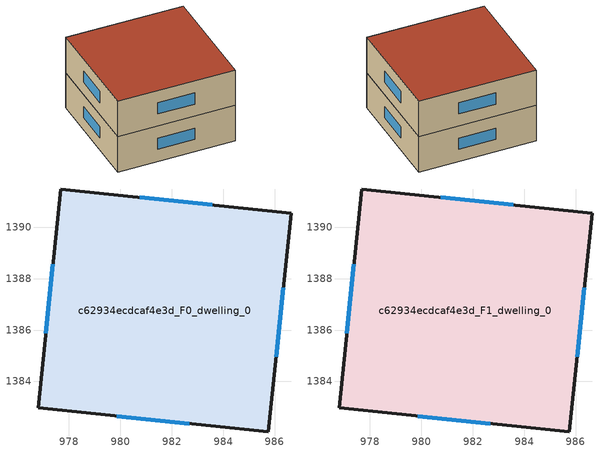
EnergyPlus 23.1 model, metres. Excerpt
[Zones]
c62934ecdcaf4e3d_F0_dwelling_0
 floor ground (EU_floor_Construction): 986.63,1390.55 985.75,1382.04 976.8,1382.97 977.68,1391.48 z0
 wall outside (EU_wall_Construction): 985.75,1382.04 986.63,1390.55 977.68,1391.48 976.8,1382.97 985.75,1382.04 z0:3
 window (EU_Window_Construction): 986.05,1384.95 986.33,1387.64 / 979.86,1382.65 982.69,1382.36 / 977.38,1388.56 977.1,1385.88 / 983.57,1390.87 980.74,1391.16 z1.03:1.97
c62934ecdcaf4e3d_F1_dwelling_0
 floor to c62934ecdcaf4e3d_F0_dwelling_0 (EU_floor_Construction): 986.63,1390.55 985.75,1382.04 976.8,1382.97 977.68,1391.48 z3
 wall outside (EU_wall_Construction): 985.75,1382.04 986.63,1390.55 977.68,1391.48 976.8,1382.97 985.75,1382.04 z3:6
 window (EU_Window_Construction): 986.05,1384.95 986.33,1387.64 / 979.86,1382.65 982.69,1382.36 / 977.38,1388.56 977.1,1385.88 / 983.57,1390.87 980.74,1391.16 z4.03:4.97
 roof outside (EU_roof_Construction): 985.75,1382.04 986.63,1390.55 977.68,1391.48 976.8,1382.97 z6
[Building]
EU S2 Campaign: North Axis=0; Terrain=City; Solar Distribution=FullExterior
[Site:Location]
Cape.Town.Intl.AP: Latitude=-33.965; Longitude=18.602; Time Zone=2; Elevation=46
[SizingPeriod:WeatherFileDays]
AnnualSizingPeriod: Begin Month=1; Begin Day of Month=1; End Month=12; End Day of Month=31; Day of Week for Start Day=Monday; Use Weather File Daylight Saving Period=No; Use Weather File Rain and Snow Indicators=No
[MATERIAL]
EU_InternalMass_Material: Roughness=MediumRough; Thickness=0.1; Conductivity=1; Density=1800; Specific Heat=900; Thermal Absorptance=0.9; Solar Absorptance=0.7; Visible Absorptance=0.7
[MATERIAL:NOMASS] Roughness=MediumRough; Thermal Absorptance=0.9; Solar Absorptance=0.7; Visible Absorptance=0.7
Name | Thermal Resistance
EU_wall_NoMass | 0.493876
EU_roof_NoMass | 0.449382
EU_floor_NoMass | 1.25
[WINDOWMATERIAL:SIMPLEGLAZINGSYSTEM]
EU_Window_SimpleGlazing: UFactor=4.4; Solar Heat Gain Coefficient=0.85; Visible Transmittance=0.85
[CONSTRUCTION]
EU_wall_Construction: EU_wall_NoMass
EU_roof_Construction: EU_roof_NoMass
EU_floor_Construction: EU_floor_NoMass
EU_Window_Construction: EU_Window_SimpleGlazing
EU_InternalMass_Construction: EU_InternalMass_Material
[ZONE] Type=1; Multiplier=1; Ceiling Height=autocalculate; Volume=230.99; Floor Area=autocalculate; Part of Total Floor Area=Yes
c62934ecdcaf4e3d_F0_dwelling_0; c62934ecdcaf4e3d_F1_dwelling_0
[INTERNALMASS] Construction=EU_InternalMass_Construction; Surface Area=76.9969
Name | Zone or ZoneList
c62934ecdcaf4e3d_F0_dwelling_0_EU_InternalMass | c62934ecdcaf4e3d_F0_dwelling_0
c62934ecdcaf4e3d_F1_dwelling_0_EU_InternalMass | c62934ecdcaf4e3d_F1_dwelling_0
[OTHEREQUIPMENT] Fuel Type=Electricity; Design Level Calculation Method=Watts/Area; Power per Zone Floor Area=1; Fraction Latent=0; Fraction Radiant=0; Fraction Lost=0; Carbon Dioxide Generation Rate=0; EndUse Subcategory=EU_Step8_InternalGains
Name | Zone or ZoneList or Space or SpaceList | Schedule
EU_Step8_InternalGain_c62934ecdcaf4e3d_F0_dwelling_0_f000 | c62934ecdcaf4e3d_F0_dwelling_0 | EU_Step8_GainSchedule_c62934ecdcaf4e3d_F0_dwelling_0_f000
EU_Step8_InternalGain_c62934ecdcaf4e3d_F1_dwelling_0_f000 | c62934ecdcaf4e3d_F1_dwelling_0 | EU_Step8_GainSchedule_c62934ecdcaf4e3d_F1_dwelling_0_f000
[ZONEVENTILATION:DESIGNFLOWRATE] Schedule=EU_AlwaysOn; Design Flow Rate Calculation Method=AirChanges/Hour; Air Changes per Hour=0.64; Ventilation Type=Natural; Fan Pressure Rise=0; Fan Total Efficiency=1; Constant Term Coefficient=1; Temperature Term Coefficient=0; Velocity Term Coefficient=0; Velocity Squared Term Coefficient=0; Minimum Indoor Temperature=-100; Maximum Indoor Temperature=100; Delta Temperature=-100; Minimum Outdoor Temperature=-100; Maximum Outdoor Temperature=100; Maximum Wind Speed=40
Name | Zone or ZoneList or Space or SpaceList
EU_ConstantAir_c62934ecdcaf4e3d_F0_dwelling_0 | c62934ecdcaf4e3d_F0_dwelling_0
EU_ConstantAir_c62934ecdcaf4e3d_F1_dwelling_0 | c62934ecdcaf4e3d_F1_dwelling_0
[HVACTEMPLATE:THERMOSTAT] Constant Heating Setpoint=20; Constant Cooling Setpoint=50
EU_HeatOnly_c62934ecdcaf4e3d_F0_dwelling_0; EU_HeatOnly_c62934ecdcaf4e3d_F1_dwelling_0
[HVACTEMPLATE:ZONE:IDEALLOADSAIRSYSTEM] System Availability Schedule=EU_AlwaysOn; Maximum Heating Supply Air Temperature=50; Minimum Cooling Supply Air Temperature=13; Maximum Heating Supply Air Humidity Ratio=0.0156; Minimum Cooling Supply Air Humidity Ratio=0.0077; Heating Limit=NoLimit; Cooling Limit=NoLimit; Heating Availability Schedule=EU_AlwaysOn; Cooling Availability Schedule=EU_CoolingOff; Dehumidification Control Type=ConstantSensibleHeatRatio; Cooling Sensible Heat Ratio=0.7; Dehumidification Setpoint=60; Humidification Control Type=None; Humidification Setpoint=30; Outdoor Air Method=None; Outdoor Air Flow Rate per Person=0.00944; Outdoor Air Flow Rate per Zone Floor Area=0; Outdoor Air Flow Rate per Zone=0; Demand Controlled Ventilation Type=None; Outdoor Air Economizer Type=NoEconomizer; Heat Recovery Type=None; Sensible Heat Recovery Effectiveness=0.7; Latent Heat Recovery Effectiveness=0.65
Name | Template Thermostat
c62934ecdcaf4e3d_F0_dwelling_0 | EU_HeatOnly_c62934ecdcaf4e3d_F0_dwelling_0
c62934ecdcaf4e3d_F1_dwelling_0 | EU_HeatOnly_c62934ecdcaf4e3d_F1_dwelling_0
[SIZING:ZONE] Zone Cooling Design Supply Air Temperature Input Method=SupplyAirTemperature; Zone Cooling Design Supply Air Temperature=13; Zone Heating Design Supply Air Temperature Input Method=SupplyAirTemperature; Zone Heating Design Supply Air Temperature=50; Zone Cooling Design Supply Air Humidity Ratio=0.008; Zone Heating Design Supply Air Humidity Ratio=0.008; Cooling Design Air Flow Method=DesignDay; Cooling Design Air Flow Rate=0; Cooling Minimum Air Flow per Zone Floor Area=0.000762; Cooling Minimum Air Flow=0; Cooling Minimum Air Flow Fraction=0.2; Heating Design Air Flow Method=DesignDay; Heating Design Air Flow Rate=0; Heating Maximum Air Flow per Zone Floor Area=0.002032; Heating Maximum Air Flow=0.141576; Heating Maximum Air Flow Fraction=0.3; Account for Dedicated Outdoor Air System=No; Dedicated Outdoor Air System Control Strategy=NeutralSupplyAir; Dedicated Outdoor Air Low Setpoint Temperature for Design=autosize; Dedicated Outdoor Air High Setpoint Temperature for Design=autosize; Zone Load Sizing Method=Sensible Load Only No Latent Load; Zone Latent Cooling Design Supply Air Humidity Ratio Input Method=HumidityRatioDifference; Zone Cooling Design Supply Air Humidity Ratio Difference=0.005; Zone Latent Heating Design Supply Air Humidity Ratio Input Method=HumidityRatioDifference; Zone Humidification Design Supply Air Humidity Ratio Difference=0.005
c62934ecdcaf4e3d_F0_dwelling_0; c62934ecdcaf4e3d_F1_dwelling_0
[SCHEDULE:CONSTANT]
Name | Hourly Value
EU_AlwaysOn | 1
EU_CoolingOff | 0
[SCHEDULE:FILE] Column Number=1; Rows to Skip at Top=0; Number of Hours of Data=8760; Column Separator=Comma; Interpolate to Timestep=No; Minutes per Item=60; Adjust Schedule for Daylight Savings=Yes
Name | File
EU_Step8_GainSchedule_c62934ecdcaf4e3d_F0_dwelling_0_f000 | ../../schedules/c62934ecdcaf4e3d/c62934ecdcaf4e3d_F0_dwelling_0_f000_gain.csv
EU_Step8_GainSchedule_c62934ecdcaf4e3d_F1_dwelling_0_f000 | ../../schedules/c62934ecdcaf4e3d/c62934ecdcaf4e3d_F1_dwelling_0_f000_gain.csv
